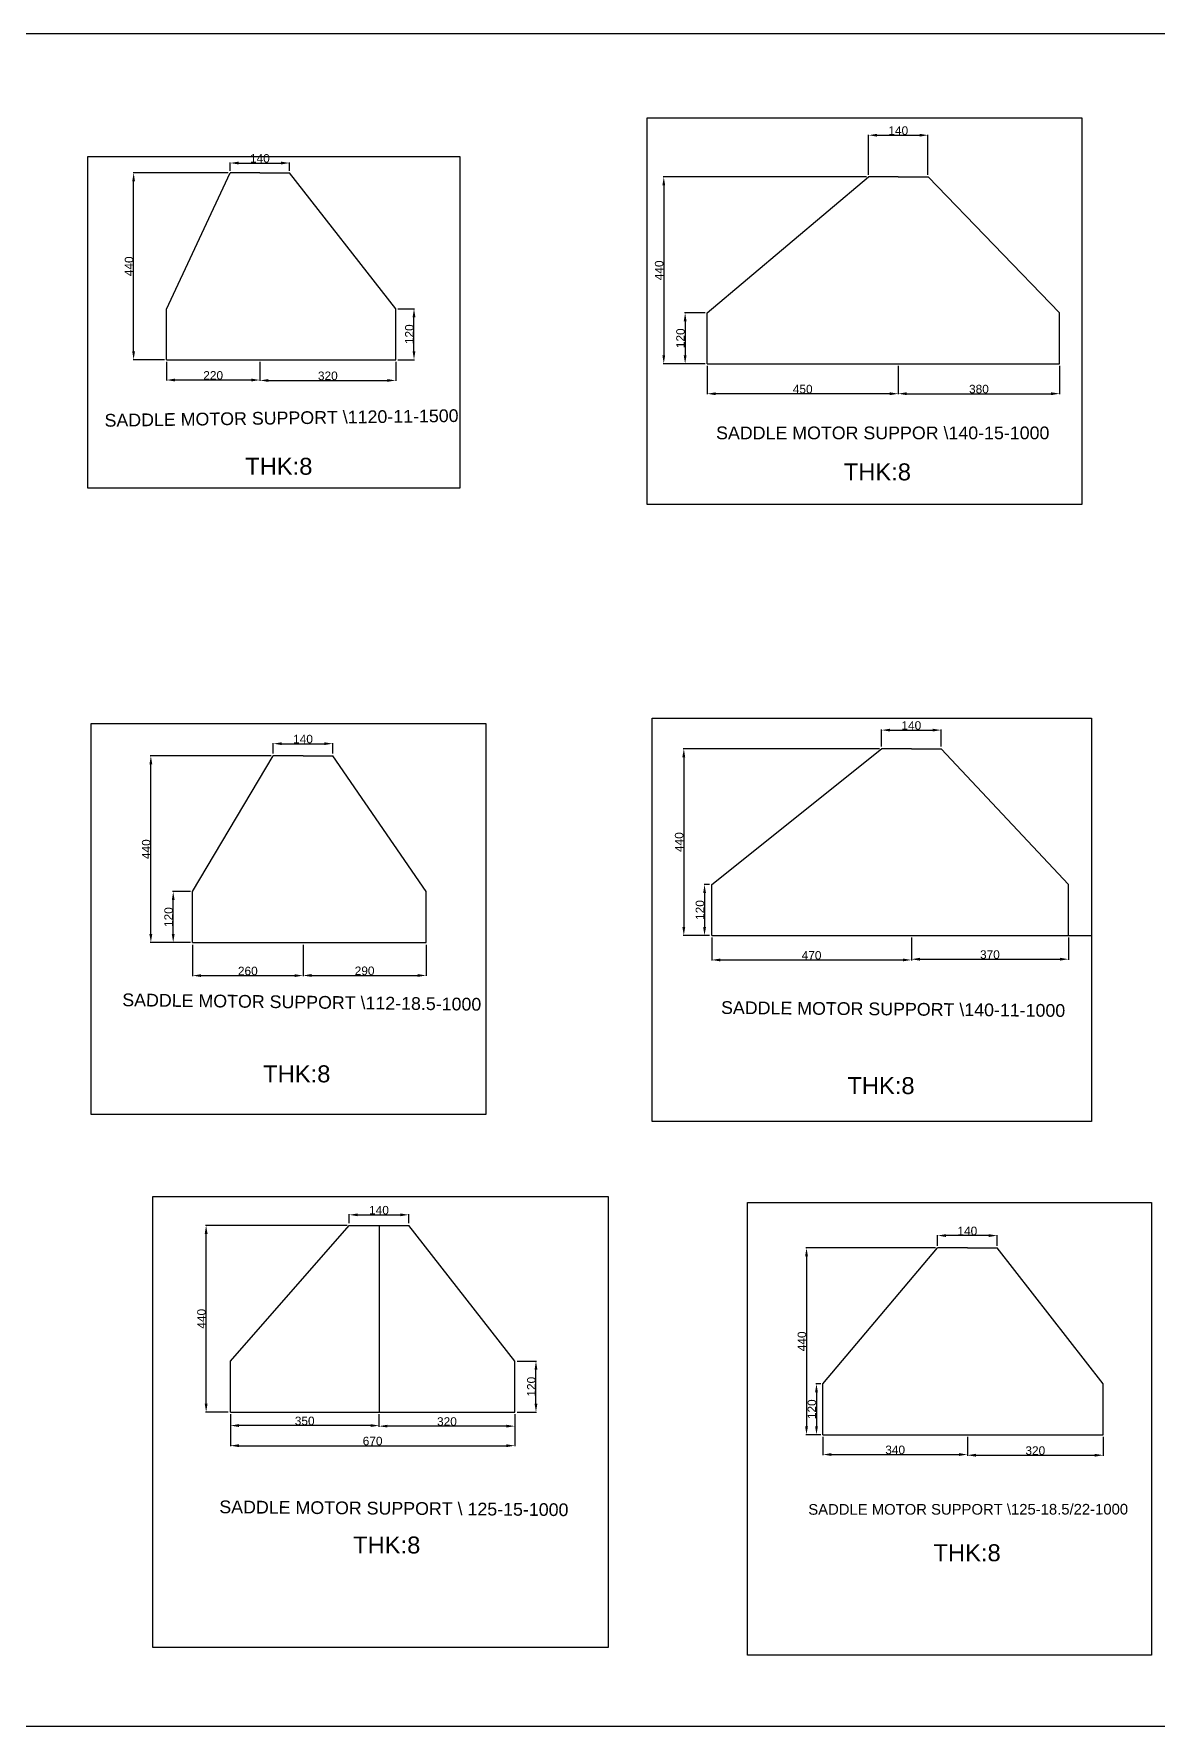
# Model space of a CAD drawing. Header units: millimetres. Extents: x -145362 to -132657, y 130559 to 137143.
# Drawn here: x -139549 to -136903, y 133157 to 137143 of the extents above; entities that cross this region are included whole.
import ezdxf

# ---------------------------------------------------------------- set-up
doc = ezdxf.new("R2010")
doc.units = ezdxf.units.MM
doc.styles.get("Standard").update_dxf_attribs({"font": 'arial.ttf'})
doc.dimstyles.new('ISO-25', dxfattribs={"dimtxt": 20, "dimasz": 20, "dimexe": 1.25, "dimexo": 5, "dimtad": 1, "dimdec": 1, "dimtxsty": 'Standard', "dimcen": 2.5, "dimclrd": 3, "dimclre": 3, "dimclrt": 1, "dimadec": 1, "dimazin": 0, "dimtfac": 1, "dimtdec": 1, "dimtmove": 0, "dimatfit": 3, "dimfxl": 1, "dimarcsym": 0})

# ---------------------------------------------------------------- blocks, each defined once
blk = doc.blocks.new('*D12')
at = {"color": 3, "linetype": 'ByBlock', "lineweight": -2, "transparency": 16777216}
for p, q in [((-139236.4, 136370.1), (-139236.4, 136326.1)), ((-139016.4, 136370.1), (-139016.4, 136326.1)), ((-139036.4, 136327.3), (-139216.4, 136327.3))]:
    blk.add_line(p, q, dxfattribs=at)
at = {"color": 3, "linetype": 'ByBlock', "transparency": 16777216}
for points in [[(-139216.4, 136330.6), (-139216.4, 136324), (-139236.4, 136327.3)], [(-139036.4, 136330.6), (-139036.4, 136324), (-139016.4, 136327.3)]]:
    blk.add_solid(points, dxfattribs=at)
at = {"layer": 'Defpoints', "color": 0, "linetype": 'ByBlock', "transparency": 16777216}
for p in [(-139236.4, 136375.1), (-139016.4, 136375.1), (-139236.4, 136327.3)]:
    blk.add_point(p, dxfattribs=at)
at = {"color": 1, "linetype": 'ByBlock', "transparency": 16777216, "insert": (-139126.4, 136338.1), "char_height": 20, "attachment_point": 5}
blk.add_mtext('220', dxfattribs=at)
blk = doc.blocks.new('*D13')
at = {"color": 3, "linetype": 'ByBlock', "lineweight": -2, "transparency": 16777216}
for p, q in [((-139016.4, 136369.5), (-139016.4, 136325)), ((-138696.4, 136370.1), (-138696.4, 136325)), ((-138996.4, 136326.3), (-138716.4, 136326.3))]:
    blk.add_line(p, q, dxfattribs=at)
at = {"color": 3, "linetype": 'ByBlock', "transparency": 16777216}
for points in [[(-138996.4, 136329.6), (-138996.4, 136322.9), (-139016.4, 136326.3)], [(-138716.4, 136329.6), (-138716.4, 136322.9), (-138696.4, 136326.3)]]:
    blk.add_solid(points, dxfattribs=at)
at = {"layer": 'Defpoints', "color": 0, "linetype": 'ByBlock', "transparency": 16777216}
for p in [(-139016.4, 136374.5), (-138696.4, 136375.1), (-138696.4, 136326.3)]:
    blk.add_point(p, dxfattribs=at)
at = {"color": 1, "linetype": 'ByBlock', "transparency": 16777216, "insert": (-138856.4, 136337.1), "char_height": 20, "attachment_point": 5}
blk.add_mtext('320', dxfattribs=at)
blk = doc.blocks.new('*D14')
at = {"color": 3, "linetype": 'ByBlock', "lineweight": -2, "transparency": 16777216}
for p, q in [((-138691.4, 136495.1), (-138652.2, 136495.1)), ((-138653.5, 136395.1), (-138653.5, 136475.1)), ((-138691.4, 136375.1), (-138652.2, 136375.1))]:
    blk.add_line(p, q, dxfattribs=at)
at = {"color": 3, "linetype": 'ByBlock', "transparency": 16777216}
for points in [[(-138656.8, 136475.1), (-138650.1, 136475.1), (-138653.5, 136495.1)], [(-138656.8, 136395.1), (-138650.1, 136395.1), (-138653.5, 136375.1)]]:
    blk.add_solid(points, dxfattribs=at)
at = {"layer": 'Defpoints', "color": 0, "linetype": 'ByBlock', "transparency": 16777216}
for p in [(-138696.4, 136495.1), (-138653.5, 136495.1), (-138696.4, 136375.1)]:
    blk.add_point(p, dxfattribs=at)
at = {"color": 1, "linetype": 'ByBlock', "transparency": 16777216, "insert": (-138664.3, 136435.1), "char_height": 20, "attachment_point": 5, "rotation": 90}
blk.add_mtext('120', dxfattribs=at)
blk = doc.blocks.new('*D15')
at = {"color": 3, "linetype": 'ByBlock', "lineweight": -2, "transparency": 16777216}
for p, q in [((-139174.8, 134997.2), (-139174.8, 134923.2)), ((-138914.8, 134997.2), (-138914.8, 134923.2)), ((-139154.8, 134924.4), (-138934.8, 134924.4))]:
    blk.add_line(p, q, dxfattribs=at)
at = {"color": 3, "linetype": 'ByBlock', "transparency": 16777216}
for points in [[(-139154.8, 134927.7), (-139154.8, 134921.1), (-139174.8, 134924.4)], [(-138934.8, 134927.7), (-138934.8, 134921.1), (-138914.8, 134924.4)]]:
    blk.add_solid(points, dxfattribs=at)
at = {"layer": 'Defpoints', "color": 0, "linetype": 'ByBlock', "transparency": 16777216}
for p in [(-139174.8, 135002.2), (-138914.8, 135002.2), (-138914.8, 134924.4)]:
    blk.add_point(p, dxfattribs=at)
at = {"color": 1, "linetype": 'ByBlock', "transparency": 16777216, "insert": (-139044.8, 134935.2), "char_height": 20, "attachment_point": 5}
blk.add_mtext('260', dxfattribs=at)
blk = doc.blocks.new('*D16')
at = {"color": 3, "linetype": 'ByBlock', "lineweight": -2, "transparency": 16777216}
for p, q in [((-138914.8, 134996.5), (-138914.8, 134923.5)), ((-138624.8, 134997.2), (-138624.8, 134923.5)), ((-138894.8, 134924.7), (-138644.8, 134924.7))]:
    blk.add_line(p, q, dxfattribs=at)
at = {"color": 3, "linetype": 'ByBlock', "transparency": 16777216}
for points in [[(-138894.8, 134928.1), (-138894.8, 134921.4), (-138914.8, 134924.7)], [(-138644.8, 134928.1), (-138644.8, 134921.4), (-138624.8, 134924.7)]]:
    blk.add_solid(points, dxfattribs=at)
at = {"layer": 'Defpoints', "color": 0, "linetype": 'ByBlock', "transparency": 16777216}
for p in [(-138914.8, 135001.5), (-138624.8, 135002.2), (-138624.8, 134924.7)]:
    blk.add_point(p, dxfattribs=at)
at = {"color": 1, "linetype": 'ByBlock', "transparency": 16777216, "insert": (-138769.8, 134935.6), "char_height": 20, "attachment_point": 5}
blk.add_mtext('290', dxfattribs=at)
blk = doc.blocks.new('*D17')
at = {"color": 3, "linetype": 'ByBlock', "lineweight": -2, "transparency": 16777216}
for p, q in [((-139179.8, 135122.2), (-139221.8, 135122.2)), ((-139220.5, 135022.2), (-139220.5, 135102.2)), ((-139179.8, 135002.2), (-139221.8, 135002.2))]:
    blk.add_line(p, q, dxfattribs=at)
at = {"color": 3, "linetype": 'ByBlock', "transparency": 16777216}
for points in [[(-139223.8, 135102.2), (-139217.2, 135102.2), (-139220.5, 135122.2)], [(-139223.8, 135022.2), (-139217.2, 135022.2), (-139220.5, 135002.2)]]:
    blk.add_solid(points, dxfattribs=at)
at = {"layer": 'Defpoints', "color": 0, "linetype": 'ByBlock', "transparency": 16777216}
for p in [(-139220.5, 135122.2), (-139174.8, 135122.2), (-139174.8, 135002.2)]:
    blk.add_point(p, dxfattribs=at)
at = {"color": 1, "linetype": 'ByBlock', "transparency": 16777216, "insert": (-139231.3, 135062.2), "char_height": 20, "attachment_point": 5, "rotation": 90}
blk.add_mtext('120', dxfattribs=at)
blk = doc.blocks.new('*D18')
at = {"color": 3, "linetype": 'ByBlock', "lineweight": -2, "transparency": 16777216}
for p, q in [((-138984.8, 135447.2), (-138984.8, 135472)), ((-138964.8, 135470.7), (-138864.8, 135470.7)), ((-138844.8, 135447.2), (-138844.8, 135472))]:
    blk.add_line(p, q, dxfattribs=at)
at = {"color": 3, "linetype": 'ByBlock', "transparency": 16777216}
for points in [[(-138964.8, 135474), (-138964.8, 135467.4), (-138984.8, 135470.7)], [(-138864.8, 135474), (-138864.8, 135467.4), (-138844.8, 135470.7)]]:
    blk.add_solid(points, dxfattribs=at)
at = {"layer": 'Defpoints', "color": 0, "linetype": 'ByBlock', "transparency": 16777216}
for p in [(-138844.8, 135470.7), (-138984.8, 135442.2), (-138844.8, 135442.2)]:
    blk.add_point(p, dxfattribs=at)
at = {"color": 1, "linetype": 'ByBlock', "transparency": 16777216, "insert": (-138914.8, 135481.5), "char_height": 20, "attachment_point": 5}
blk.add_mtext('140', dxfattribs=at)
blk = doc.blocks.new('*D40')
at = {"color": 3, "linetype": 'ByBlock', "lineweight": -2, "transparency": 16777216}
for p, q in [((-137963.1, 136360.6), (-137963.1, 136293.7)), ((-137513.1, 136360.6), (-137513.1, 136293.7)), ((-137533.1, 136295), (-137943.1, 136295))]:
    blk.add_line(p, q, dxfattribs=at)
at = {"color": 3, "linetype": 'ByBlock', "transparency": 16777216}
for points in [[(-137943.1, 136298.3), (-137943.1, 136291.6), (-137963.1, 136295)], [(-137533.1, 136298.3), (-137533.1, 136291.6), (-137513.1, 136295)]]:
    blk.add_solid(points, dxfattribs=at)
at = {"layer": 'Defpoints', "color": 0, "linetype": 'ByBlock', "transparency": 16777216}
for p in [(-137963.1, 136365.6), (-137513.1, 136365.6), (-137963.1, 136295)]:
    blk.add_point(p, dxfattribs=at)
at = {"color": 1, "linetype": 'ByBlock', "transparency": 16777216, "insert": (-137738.1, 136305.8), "char_height": 20, "attachment_point": 5}
blk.add_mtext('450', dxfattribs=at)
blk = doc.blocks.new('*D41')
at = {"color": 3, "linetype": 'ByBlock', "lineweight": -2, "transparency": 16777216}
for p, q in [((-137513.1, 136359.9), (-137513.1, 136293.8)), ((-137133.1, 136360.6), (-137133.1, 136293.8)), ((-137493.1, 136295.1), (-137153.1, 136295.1))]:
    blk.add_line(p, q, dxfattribs=at)
at = {"color": 3, "linetype": 'ByBlock', "transparency": 16777216}
for points in [[(-137493.1, 136298.4), (-137493.1, 136291.7), (-137513.1, 136295.1)], [(-137153.1, 136298.4), (-137153.1, 136291.7), (-137133.1, 136295.1)]]:
    blk.add_solid(points, dxfattribs=at)
at = {"layer": 'Defpoints', "color": 0, "linetype": 'ByBlock', "transparency": 16777216}
for p in [(-137513.1, 136364.9), (-137133.1, 136365.6), (-137133.1, 136295.1)]:
    blk.add_point(p, dxfattribs=at)
at = {"color": 1, "linetype": 'ByBlock', "transparency": 16777216, "insert": (-137323.1, 136305.9), "char_height": 20, "attachment_point": 5}
blk.add_mtext('380', dxfattribs=at)
blk = doc.blocks.new('*D42')
at = {"color": 3, "linetype": 'ByBlock', "lineweight": -2, "transparency": 16777216}
for p, q in [((-137583.1, 136810.6), (-137583.1, 136905.1)), ((-137563.1, 136903.9), (-137463.1, 136903.9)), ((-137443.1, 136810.6), (-137443.1, 136905.1))]:
    blk.add_line(p, q, dxfattribs=at)
at = {"color": 3, "linetype": 'ByBlock', "transparency": 16777216}
for points in [[(-137563.1, 136907.2), (-137563.1, 136900.6), (-137583.1, 136903.9)], [(-137463.1, 136907.2), (-137463.1, 136900.6), (-137443.1, 136903.9)]]:
    blk.add_solid(points, dxfattribs=at)
at = {"layer": 'Defpoints', "color": 0, "linetype": 'ByBlock', "transparency": 16777216}
for p in [(-137443.1, 136903.9), (-137583.1, 136805.6), (-137443.1, 136805.6)]:
    blk.add_point(p, dxfattribs=at)
at = {"color": 1, "linetype": 'ByBlock', "transparency": 16777216, "insert": (-137513.1, 136914.7), "char_height": 20, "attachment_point": 5}
blk.add_mtext('140', dxfattribs=at)
blk = doc.blocks.new('*D43')
at = {"color": 3, "linetype": 'ByBlock', "lineweight": -2, "transparency": 16777216}
for p, q in [((-137968.1, 136485.6), (-138016.2, 136485.6)), ((-138015, 136465.6), (-138015, 136385.6)), ((-137968.1, 136365.6), (-138016.2, 136365.6))]:
    blk.add_line(p, q, dxfattribs=at)
at = {"color": 3, "linetype": 'ByBlock', "transparency": 16777216}
for points in [[(-138018.3, 136465.6), (-138011.6, 136465.6), (-138015, 136485.6)], [(-138018.3, 136385.6), (-138011.6, 136385.6), (-138015, 136365.6)]]:
    blk.add_solid(points, dxfattribs=at)
at = {"layer": 'Defpoints', "color": 0, "linetype": 'ByBlock', "transparency": 16777216}
for p in [(-137963.1, 136485.6), (-138015, 136365.6), (-137963.1, 136365.6)]:
    blk.add_point(p, dxfattribs=at)
at = {"color": 1, "linetype": 'ByBlock', "transparency": 16777216, "insert": (-138025.8, 136425.6), "char_height": 20, "attachment_point": 5, "rotation": 90}
blk.add_mtext('120', dxfattribs=at)
blk = doc.blocks.new('*D44')
at = {"color": 3, "linetype": 'ByBlock', "lineweight": -2, "transparency": 16777216}
for p, q in [((-137952.3, 135013.9), (-137952.3, 134960.1)), ((-137482.3, 135013.9), (-137482.3, 134960.1)), ((-137932.3, 134961.3), (-137502.3, 134961.3))]:
    blk.add_line(p, q, dxfattribs=at)
at = {"color": 3, "linetype": 'ByBlock', "transparency": 16777216}
for points in [[(-137932.3, 134964.6), (-137932.3, 134958), (-137952.3, 134961.3)], [(-137502.3, 134964.6), (-137502.3, 134958), (-137482.3, 134961.3)]]:
    blk.add_solid(points, dxfattribs=at)
at = {"layer": 'Defpoints', "color": 0, "linetype": 'ByBlock', "transparency": 16777216}
for p in [(-137952.3, 135018.9), (-137482.3, 135018.9), (-137482.3, 134961.3)]:
    blk.add_point(p, dxfattribs=at)
at = {"color": 1, "linetype": 'ByBlock', "transparency": 16777216, "insert": (-137717.3, 134972.1), "char_height": 20, "attachment_point": 5}
blk.add_mtext('470', dxfattribs=at)
blk = doc.blocks.new('*D45')
at = {"color": 3, "linetype": 'ByBlock', "lineweight": -2, "transparency": 16777216}
for p, q in [((-137482.3, 135013.3), (-137482.3, 134961.8)), ((-137112.3, 135013.9), (-137112.3, 134961.8)), ((-137462.3, 134963), (-137132.3, 134963))]:
    blk.add_line(p, q, dxfattribs=at)
at = {"color": 3, "linetype": 'ByBlock', "transparency": 16777216}
for points in [[(-137462.3, 134966.4), (-137462.3, 134959.7), (-137482.3, 134963)], [(-137132.3, 134966.4), (-137132.3, 134959.7), (-137112.3, 134963)]]:
    blk.add_solid(points, dxfattribs=at)
at = {"layer": 'Defpoints', "color": 0, "linetype": 'ByBlock', "transparency": 16777216}
for p in [(-137482.3, 135018.3), (-137112.3, 135018.9), (-137112.3, 134963)]:
    blk.add_point(p, dxfattribs=at)
at = {"color": 1, "linetype": 'ByBlock', "transparency": 16777216, "insert": (-137297.3, 134973.9), "char_height": 20, "attachment_point": 5}
blk.add_mtext('370', dxfattribs=at)
blk = doc.blocks.new('*D46')
at = {"color": 3, "linetype": 'ByBlock', "lineweight": -2, "transparency": 16777216}
for p, q in [((-137957.3, 135138.9), (-137970.5, 135138.9)), ((-137969.3, 135118.9), (-137969.3, 135038.9)), ((-137957.3, 135018.9), (-137970.5, 135018.9))]:
    blk.add_line(p, q, dxfattribs=at)
at = {"color": 3, "linetype": 'ByBlock', "transparency": 16777216}
for points in [[(-137972.6, 135118.9), (-137965.9, 135118.9), (-137969.3, 135138.9)], [(-137972.6, 135038.9), (-137965.9, 135038.9), (-137969.3, 135018.9)]]:
    blk.add_solid(points, dxfattribs=at)
at = {"layer": 'Defpoints', "color": 0, "linetype": 'ByBlock', "transparency": 16777216}
for p in [(-137952.3, 135138.9), (-137969.3, 135018.9), (-137952.3, 135018.9)]:
    blk.add_point(p, dxfattribs=at)
at = {"color": 1, "linetype": 'ByBlock', "transparency": 16777216, "insert": (-137980.1, 135078.9), "char_height": 20, "attachment_point": 5, "rotation": 90}
blk.add_mtext('120', dxfattribs=at)
blk = doc.blocks.new('*D47')
at = {"color": 3, "linetype": 'ByBlock', "lineweight": -2, "transparency": 16777216}
for p, q in [((-137557.3, 135458.9), (-138019.4, 135458.9)), ((-138018.1, 135438.9), (-138018.1, 135038.9)), ((-137957.3, 135018.9), (-138019.4, 135018.9))]:
    blk.add_line(p, q, dxfattribs=at)
at = {"color": 3, "linetype": 'ByBlock', "transparency": 16777216}
for points in [[(-138021.5, 135438.9), (-138014.8, 135438.9), (-138018.1, 135458.9)], [(-138021.5, 135038.9), (-138014.8, 135038.9), (-138018.1, 135018.9)]]:
    blk.add_solid(points, dxfattribs=at)
at = {"layer": 'Defpoints', "color": 0, "linetype": 'ByBlock', "transparency": 16777216}
for p in [(-137552.3, 135458.9), (-138018.1, 135018.9), (-137952.3, 135018.9)]:
    blk.add_point(p, dxfattribs=at)
at = {"color": 1, "linetype": 'ByBlock', "transparency": 16777216, "insert": (-138029, 135238.9), "char_height": 20, "attachment_point": 5, "rotation": 90}
blk.add_mtext('440', dxfattribs=at)
blk = doc.blocks.new('*D48')
at = {"color": 3, "linetype": 'ByBlock', "lineweight": -2, "transparency": 16777216}
for p, q in [((-137552.3, 135463.9), (-137552.3, 135503.9)), ((-137532.3, 135502.7), (-137432.3, 135502.7)), ((-137412.3, 135463.9), (-137412.3, 135503.9))]:
    blk.add_line(p, q, dxfattribs=at)
at = {"color": 3, "linetype": 'ByBlock', "transparency": 16777216}
for points in [[(-137532.3, 135506), (-137532.3, 135499.4), (-137552.3, 135502.7)], [(-137432.3, 135506), (-137432.3, 135499.4), (-137412.3, 135502.7)]]:
    blk.add_solid(points, dxfattribs=at)
at = {"layer": 'Defpoints', "color": 0, "linetype": 'ByBlock', "transparency": 16777216}
for p in [(-137412.3, 135502.7), (-137552.3, 135458.9), (-137412.3, 135458.9)]:
    blk.add_point(p, dxfattribs=at)
at = {"color": 1, "linetype": 'ByBlock', "transparency": 16777216, "insert": (-137482.3, 135513.5), "char_height": 20, "attachment_point": 5}
blk.add_mtext('140', dxfattribs=at)
blk = doc.blocks.new('*D49')
at = {"color": 3, "linetype": 'ByBlock', "lineweight": -2, "transparency": 16777216}
for p, q in [((-137690.4, 133838), (-137690.4, 133795.1)), ((-137350.4, 133838), (-137350.4, 133795.1)), ((-137670.4, 133796.3), (-137370.4, 133796.3))]:
    blk.add_line(p, q, dxfattribs=at)
at = {"color": 3, "linetype": 'ByBlock', "transparency": 16777216}
for points in [[(-137670.4, 133799.7), (-137670.4, 133793), (-137690.4, 133796.3)], [(-137370.4, 133799.7), (-137370.4, 133793), (-137350.4, 133796.3)]]:
    blk.add_solid(points, dxfattribs=at)
at = {"layer": 'Defpoints', "color": 0, "linetype": 'ByBlock', "transparency": 16777216}
for p in [(-137690.4, 133843), (-137350.4, 133843), (-137350.4, 133796.3)]:
    blk.add_point(p, dxfattribs=at)
at = {"color": 1, "linetype": 'ByBlock', "transparency": 16777216, "insert": (-137520.4, 133807.2), "char_height": 20, "attachment_point": 5}
blk.add_mtext('340', dxfattribs=at)
blk = doc.blocks.new('*D50')
at = {"color": 3, "linetype": 'ByBlock', "lineweight": -2, "transparency": 16777216}
for p, q in [((-137350.4, 133838), (-137350.4, 133793.4)), ((-137030.4, 133838), (-137030.4, 133793.4)), ((-137330.4, 133794.7), (-137050.4, 133794.7))]:
    blk.add_line(p, q, dxfattribs=at)
at = {"color": 3, "linetype": 'ByBlock', "transparency": 16777216}
for points in [[(-137330.4, 133798), (-137330.4, 133791.4), (-137350.4, 133794.7)], [(-137050.4, 133798), (-137050.4, 133791.4), (-137030.4, 133794.7)]]:
    blk.add_solid(points, dxfattribs=at)
at = {"layer": 'Defpoints', "color": 0, "linetype": 'ByBlock', "transparency": 16777216}
for p in [(-137350.4, 133843), (-137030.4, 133843), (-137030.4, 133794.7)]:
    blk.add_point(p, dxfattribs=at)
at = {"color": 1, "linetype": 'ByBlock', "transparency": 16777216, "insert": (-137190.4, 133805.5), "char_height": 20, "attachment_point": 5}
blk.add_mtext('320', dxfattribs=at)
blk = doc.blocks.new('*D51')
at = {"color": 3, "linetype": 'ByBlock', "lineweight": -2, "transparency": 16777216}
for p, q in [((-137695.4, 133963), (-137706.9, 133963)), ((-137705.7, 133943), (-137705.7, 133863)), ((-137695.4, 133843), (-137706.9, 133843))]:
    blk.add_line(p, q, dxfattribs=at)
at = {"color": 3, "linetype": 'ByBlock', "transparency": 16777216}
for points in [[(-137709, 133943), (-137702.4, 133943), (-137705.7, 133963)], [(-137709, 133863), (-137702.4, 133863), (-137705.7, 133843)]]:
    blk.add_solid(points, dxfattribs=at)
at = {"layer": 'Defpoints', "color": 0, "linetype": 'ByBlock', "transparency": 16777216}
for p in [(-137690.4, 133963), (-137705.7, 133843), (-137690.4, 133843)]:
    blk.add_point(p, dxfattribs=at)
at = {"color": 1, "linetype": 'ByBlock', "transparency": 16777216, "insert": (-137716.5, 133903), "char_height": 20, "attachment_point": 5, "rotation": 90}
blk.add_mtext('120', dxfattribs=at)
blk = doc.blocks.new('*D52')
at = {"color": 3, "linetype": 'ByBlock', "lineweight": -2, "transparency": 16777216}
for p, q in [((-137425.4, 134283), (-137730.4, 134283)), ((-137729.2, 134263), (-137729.2, 133863)), ((-137695.4, 133843), (-137730.4, 133843))]:
    blk.add_line(p, q, dxfattribs=at)
at = {"color": 3, "linetype": 'ByBlock', "transparency": 16777216}
for points in [[(-137732.5, 134263), (-137725.8, 134263), (-137729.2, 134283)], [(-137732.5, 133863), (-137725.8, 133863), (-137729.2, 133843)]]:
    blk.add_solid(points, dxfattribs=at)
at = {"layer": 'Defpoints', "color": 0, "linetype": 'ByBlock', "transparency": 16777216}
for p in [(-137420.4, 134283), (-137729.2, 133843), (-137690.4, 133843)]:
    blk.add_point(p, dxfattribs=at)
at = {"color": 1, "linetype": 'ByBlock', "transparency": 16777216, "insert": (-137740, 134063), "char_height": 20, "attachment_point": 5, "rotation": 90}
blk.add_mtext('440', dxfattribs=at)
blk = doc.blocks.new('*D53')
at = {"color": 3, "linetype": 'ByBlock', "lineweight": -2, "transparency": 16777216}
for p, q in [((-137420.4, 134288), (-137420.4, 134313.3)), ((-137300.4, 134312.1), (-137400.4, 134312.1)), ((-137280.4, 134288), (-137280.4, 134313.3))]:
    blk.add_line(p, q, dxfattribs=at)
at = {"color": 3, "linetype": 'ByBlock', "transparency": 16777216}
for points in [[(-137400.4, 134315.4), (-137400.4, 134308.7), (-137420.4, 134312.1)], [(-137300.4, 134315.4), (-137300.4, 134308.7), (-137280.4, 134312.1)]]:
    blk.add_solid(points, dxfattribs=at)
at = {"layer": 'Defpoints', "color": 0, "linetype": 'ByBlock', "transparency": 16777216}
for p in [(-137420.4, 134312.1), (-137420.4, 134283), (-137280.4, 134283)]:
    blk.add_point(p, dxfattribs=at)
at = {"color": 1, "linetype": 'ByBlock', "transparency": 16777216, "insert": (-137350.4, 134322.9), "char_height": 20, "attachment_point": 5}
blk.add_mtext('140', dxfattribs=at)
blk = doc.blocks.new('*D67')
at = {"color": 3, "linetype": 'ByBlock', "lineweight": -2, "transparency": 16777216}
for p, q in [((-139086.4, 136820.1), (-139086.4, 136839.7)), ((-139066.4, 136838.4), (-138966.4, 136838.4)), ((-138946.4, 136820.1), (-138946.4, 136839.7))]:
    blk.add_line(p, q, dxfattribs=at)
at = {"color": 3, "linetype": 'ByBlock', "transparency": 16777216}
for points in [[(-139066.4, 136841.7), (-139066.4, 136835.1), (-139086.4, 136838.4)], [(-138966.4, 136841.7), (-138966.4, 136835.1), (-138946.4, 136838.4)]]:
    blk.add_solid(points, dxfattribs=at)
at = {"layer": 'Defpoints', "color": 0, "linetype": 'ByBlock', "transparency": 16777216}
for p in [(-139086.4, 136815.1), (-138946.4, 136838.4), (-138946.4, 136815.1)]:
    blk.add_point(p, dxfattribs=at)
at = {"color": 1, "linetype": 'ByBlock', "transparency": 16777216, "insert": (-139016.4, 136849.2), "char_height": 20, "attachment_point": 5}
blk.add_mtext('140', dxfattribs=at)
blk = doc.blocks.new('*D70')
at = {"color": 3, "linetype": 'ByBlock', "lineweight": -2, "transparency": 16777216}
for p, q in [((-139091.4, 136815.1), (-139314.9, 136815.1)), ((-139313.7, 136395.1), (-139313.7, 136795.1)), ((-139241.4, 136375.1), (-139314.9, 136375.1))]:
    blk.add_line(p, q, dxfattribs=at)
at = {"color": 3, "linetype": 'ByBlock', "transparency": 16777216}
for points in [[(-139317, 136795.1), (-139310.4, 136795.1), (-139313.7, 136815.1)], [(-139317, 136395.1), (-139310.4, 136395.1), (-139313.7, 136375.1)]]:
    blk.add_solid(points, dxfattribs=at)
at = {"layer": 'Defpoints', "color": 0, "linetype": 'ByBlock', "transparency": 16777216}
for p in [(-139313.7, 136815.1), (-139086.4, 136815.1), (-139236.4, 136375.1)]:
    blk.add_point(p, dxfattribs=at)
at = {"color": 1, "linetype": 'ByBlock', "transparency": 16777216, "insert": (-139324.5, 136595.1), "char_height": 20, "attachment_point": 5, "rotation": 90}
blk.add_mtext('440', dxfattribs=at)
blk = doc.blocks.new('*D71')
at = {"color": 3, "linetype": 'ByBlock', "lineweight": -2, "transparency": 16777216}
for p, q in [((-137588.1, 136805.6), (-138066.5, 136805.6)), ((-138065.3, 136785.6), (-138065.3, 136385.6)), ((-137973.1, 136365.6), (-138066.5, 136365.6))]:
    blk.add_line(p, q, dxfattribs=at)
at = {"color": 3, "linetype": 'ByBlock', "transparency": 16777216}
for points in [[(-138068.6, 136785.6), (-138062, 136785.6), (-138065.3, 136805.6)], [(-138068.6, 136385.6), (-138062, 136385.6), (-138065.3, 136365.6)]]:
    blk.add_solid(points, dxfattribs=at)
at = {"layer": 'Defpoints', "color": 0, "linetype": 'ByBlock', "transparency": 16777216}
for p in [(-137583.1, 136805.6), (-138065.3, 136365.6), (-137968.1, 136365.6)]:
    blk.add_point(p, dxfattribs=at)
at = {"color": 1, "linetype": 'ByBlock', "transparency": 16777216, "insert": (-138076.1, 136585.6), "char_height": 20, "attachment_point": 5, "rotation": 90}
blk.add_mtext('440', dxfattribs=at)
blk = doc.blocks.new('*D75')
at = {"color": 3, "linetype": 'ByBlock', "lineweight": -2, "transparency": 16777216}
for p, q in [((-138989.8, 135442.2), (-139274.4, 135442.2)), ((-139273.1, 135022.2), (-139273.1, 135422.2)), ((-139179.8, 135002.2), (-139274.4, 135002.2))]:
    blk.add_line(p, q, dxfattribs=at)
at = {"color": 3, "linetype": 'ByBlock', "transparency": 16777216}
for points in [[(-139276.5, 135422.2), (-139269.8, 135422.2), (-139273.1, 135442.2)], [(-139276.5, 135022.2), (-139269.8, 135022.2), (-139273.1, 135002.2)]]:
    blk.add_solid(points, dxfattribs=at)
at = {"layer": 'Defpoints', "color": 0, "linetype": 'ByBlock', "transparency": 16777216}
for p in [(-139273.1, 135442.2), (-138984.8, 135442.2), (-139174.8, 135002.2)]:
    blk.add_point(p, dxfattribs=at)
at = {"color": 1, "linetype": 'ByBlock', "transparency": 16777216, "insert": (-139284, 135222.2), "char_height": 20, "attachment_point": 5, "rotation": 90}
blk.add_mtext('440', dxfattribs=at)
blk = doc.blocks.new('*D76')
at = {"color": 3, "linetype": 'ByBlock', "lineweight": -2, "transparency": 16777216}
for p, q in [((-138805.9, 134341.1), (-138805.9, 134362.2)), ((-138785.9, 134360.9), (-138685.9, 134360.9)), ((-138665.9, 134341.1), (-138665.9, 134362.2))]:
    blk.add_line(p, q, dxfattribs=at)
at = {"color": 3, "linetype": 'ByBlock', "transparency": 16777216}
for points in [[(-138785.9, 134364.3), (-138785.9, 134357.6), (-138805.9, 134360.9)], [(-138685.9, 134364.3), (-138685.9, 134357.6), (-138665.9, 134360.9)]]:
    blk.add_solid(points, dxfattribs=at)
at = {"layer": 'Defpoints', "color": 0, "linetype": 'ByBlock', "transparency": 16777216}
for p in [(-138805.9, 134336.1), (-138665.9, 134360.9), (-138665.9, 134336.1)]:
    blk.add_point(p, dxfattribs=at)
at = {"color": 1, "linetype": 'ByBlock', "transparency": 16777216, "insert": (-138735.9, 134371.8), "char_height": 20, "attachment_point": 5}
blk.add_mtext('140', dxfattribs=at)
blk = doc.blocks.new('*D77')
at = {"color": 3, "linetype": 'ByBlock', "lineweight": -2, "transparency": 16777216}
for p, q in [((-139085.9, 133891.1), (-139085.9, 133815.9)), ((-138415.9, 133891.1), (-138415.9, 133815.9)), ((-139065.9, 133817.2), (-138435.9, 133817.2))]:
    blk.add_line(p, q, dxfattribs=at)
at = {"color": 3, "linetype": 'ByBlock', "transparency": 16777216}
for points in [[(-139065.9, 133820.5), (-139065.9, 133813.8), (-139085.9, 133817.2)], [(-138435.9, 133820.5), (-138435.9, 133813.8), (-138415.9, 133817.2)]]:
    blk.add_solid(points, dxfattribs=at)
at = {"layer": 'Defpoints', "color": 0, "linetype": 'ByBlock', "transparency": 16777216}
for p in [(-139085.9, 133896.1), (-138415.9, 133896.1), (-138415.9, 133817.2)]:
    blk.add_point(p, dxfattribs=at)
at = {"color": 1, "linetype": 'ByBlock', "transparency": 16777216, "insert": (-138750.9, 133828), "char_height": 20, "attachment_point": 5}
blk.add_mtext('670', dxfattribs=at)
blk = doc.blocks.new('*D78')
at = {"color": 3, "linetype": 'ByBlock', "lineweight": -2, "transparency": 16777216}
for p, q in [((-138410.9, 134016.1), (-138365, 134016.1)), ((-138366.3, 133916.1), (-138366.3, 133996.1)), ((-138410.9, 133896.1), (-138365, 133896.1))]:
    blk.add_line(p, q, dxfattribs=at)
at = {"color": 3, "linetype": 'ByBlock', "transparency": 16777216}
for points in [[(-138369.6, 133996.1), (-138362.9, 133996.1), (-138366.3, 134016.1)], [(-138369.6, 133916.1), (-138362.9, 133916.1), (-138366.3, 133896.1)]]:
    blk.add_solid(points, dxfattribs=at)
at = {"layer": 'Defpoints', "color": 0, "linetype": 'ByBlock', "transparency": 16777216}
for p in [(-138415.9, 134016.1), (-138366.3, 134016.1), (-138415.9, 133896.1)]:
    blk.add_point(p, dxfattribs=at)
at = {"color": 1, "linetype": 'ByBlock', "transparency": 16777216, "insert": (-138377.1, 133956.1), "char_height": 20, "attachment_point": 5, "rotation": 90}
blk.add_mtext('120', dxfattribs=at)
blk = doc.blocks.new('*D79')
at = {"color": 3, "linetype": 'ByBlock', "lineweight": -2, "transparency": 16777216}
for p, q in [((-138810.9, 134336.1), (-139144.2, 134336.1)), ((-139143, 133916.1), (-139143, 134316.1)), ((-139090.9, 133896.1), (-139144.2, 133896.1))]:
    blk.add_line(p, q, dxfattribs=at)
at = {"color": 3, "linetype": 'ByBlock', "transparency": 16777216}
for points in [[(-139146.3, 134316.1), (-139139.6, 134316.1), (-139143, 134336.1)], [(-139146.3, 133916.1), (-139139.6, 133916.1), (-139143, 133896.1)]]:
    blk.add_solid(points, dxfattribs=at)
at = {"layer": 'Defpoints', "color": 0, "linetype": 'ByBlock', "transparency": 16777216}
for p in [(-139143, 134336.1), (-138805.9, 134336.1), (-139085.9, 133896.1)]:
    blk.add_point(p, dxfattribs=at)
at = {"color": 1, "linetype": 'ByBlock', "transparency": 16777216, "insert": (-139153.8, 134116.1), "char_height": 20, "attachment_point": 5, "rotation": 90}
blk.add_mtext('440', dxfattribs=at)
blk = doc.blocks.new('*D80')
at = {"color": 3, "linetype": 'ByBlock', "lineweight": -2, "transparency": 16777216}
for p, q in [((-139085.9, 133891.1), (-139085.9, 133863.3)), ((-138755.9, 133864.5), (-139065.9, 133864.5)), ((-138735.9, 133891.1), (-138735.9, 133863.3))]:
    blk.add_line(p, q, dxfattribs=at)
at = {"color": 3, "linetype": 'ByBlock', "transparency": 16777216}
for points in [[(-139065.9, 133867.9), (-139065.9, 133861.2), (-139085.9, 133864.5)], [(-138755.9, 133867.9), (-138755.9, 133861.2), (-138735.9, 133864.5)]]:
    blk.add_solid(points, dxfattribs=at)
at = {"layer": 'Defpoints', "color": 0, "linetype": 'ByBlock', "transparency": 16777216}
for p in [(-139085.9, 133896.1), (-138735.9, 133896.1), (-139085.9, 133864.5)]:
    blk.add_point(p, dxfattribs=at)
at = {"color": 1, "linetype": 'ByBlock', "transparency": 16777216, "insert": (-138910.9, 133875.4), "char_height": 20, "attachment_point": 5}
blk.add_mtext('350', dxfattribs=at)
blk = doc.blocks.new('*D81')
at = {"color": 3, "linetype": 'ByBlock', "lineweight": -2, "transparency": 16777216}
for p, q in [((-138735.9, 133886.1), (-138735.9, 133861.9)), ((-138435.9, 133863.2), (-138715.9, 133863.2)), ((-138415.9, 133886.1), (-138415.9, 133861.9))]:
    blk.add_line(p, q, dxfattribs=at)
at = {"color": 3, "linetype": 'ByBlock', "transparency": 16777216}
for points in [[(-138715.9, 133866.5), (-138715.9, 133859.9), (-138735.9, 133863.2)], [(-138435.9, 133866.5), (-138435.9, 133859.9), (-138415.9, 133863.2)]]:
    blk.add_solid(points, dxfattribs=at)
at = {"layer": 'Defpoints', "color": 0, "linetype": 'ByBlock', "transparency": 16777216}
for p in [(-138735.9, 133891.1), (-138735.9, 133863.2), (-138415.9, 133891.1)]:
    blk.add_point(p, dxfattribs=at)
at = {"color": 1, "linetype": 'ByBlock', "transparency": 16777216, "insert": (-138575.9, 133874), "char_height": 20, "attachment_point": 5}
blk.add_mtext('320', dxfattribs=at)

msp = doc.modelspace()

# ---------------------------------------------------------------- linework, layer by layer
at = {"color": 0, "linetype": 'ByBlock'}
for p, q in [((-139236.38, 136494.51), (-139086.38, 136815.14)), ((-139016.38, 136815.14), (-139086.38, 136815.14)), ((-139016.38, 136815.14), (-138946.38, 136815.14)), ((-138696.38, 136495.14), (-138946.38, 136815.14)), ((-137963.07, 136485.56), (-137583.07, 136805.56)), ((-137513.07, 136805.56), (-137583.07, 136805.56)), ((-137513.07, 136805.56), (-137443.07, 136805.56)), ((-137133.07, 136485.56), (-137443.07, 136805.56)), ((-139236.38, 136374.51), (-139236.38, 136494.51)), ((-139236.38, 136494.51), (-139236.38, 136494.51)), ((-138696.38, 136375.14), (-138696.38, 136495.14)), ((-137963.07, 136365.56), (-137963.07, 136485.56)), ((-137133.07, 136365.56), (-137133.07, 136485.56)), ((-139236.38, 136375.14), (-138696.38, 136375.14)), ((-137963.07, 136365.56), (-137133.07, 136365.56)), ((-137952.34, 135138.95), (-137552.34, 135458.95)), ((-137482.34, 135458.95), (-137552.34, 135458.95)), ((-137482.34, 135458.95), (-137412.34, 135458.95)), ((-137112.34, 135138.95), (-137412.34, 135458.95)), ((-139174.84, 135122.16), (-138984.84, 135442.16)), ((-138914.84, 135442.16), (-138984.84, 135442.16)), ((-138914.84, 135442.16), (-138844.84, 135442.16)), ((-138624.84, 135122.16), (-138844.84, 135442.16)), ((-137952.34, 135018.95), (-137952.34, 135138.95)), ((-137112.34, 135018.95), (-137112.34, 135138.95)), ((-139174.84, 135002.16), (-139174.84, 135122.16)), ((-138624.84, 135002.16), (-138624.84, 135122.16)), ((-137952.34, 135018.95), (-137058.26, 135018.95)), ((-139174.84, 135002.16), (-138624.84, 135002.16)), ((-139085.86, 134016.14), (-138805.86, 134336.14)), ((-138805.86, 134336.14), (-138665.86, 134336.14)), ((-138735.86, 134336.14), (-138735.86, 133896.14)), ((-138415.86, 134016.14), (-138665.86, 134336.14)), ((-137690.38, 133962.96), (-137420.38, 134282.96)), ((-137350.38, 134282.96), (-137420.38, 134282.96)), ((-137350.38, 134282.96), (-137280.38, 134282.96)), ((-137030.38, 133962.96), (-137280.38, 134282.96)), ((-139085.86, 133896.14), (-139085.86, 134016.14)), ((-138415.86, 133896.14), (-138415.86, 134016.14)), ((-137690.38, 133842.96), (-137690.38, 133962.96)), ((-137030.38, 133842.96), (-137030.38, 133962.96)), ((-139085.86, 133896.14), (-138415.86, 133896.14)), ((-138735.86, 133896.14), (-138735.86, 133896.14)), ((-137690.38, 133842.96), (-137030.38, 133842.96))]:
    msp.add_line(p, q, dxfattribs=at)
for points in [[(-135372.28, 137142.66), (-145362.45, 137142.66), (-145362.45, 133156.56), (-135372.28, 133156.56)], [(-138104.8, 136944.46), (-137081, 136944.46), (-137081, 136033.82), (-138104.8, 136033.82)], [(-139421.6, 136853.66), (-138545.46, 136853.66), (-138545.46, 136072.89), (-139421.6, 136072.89)], [(-138092.36, 135530.99), (-137058.26, 135530.99), (-137058.26, 134580.71), (-138092.36, 134580.71)], [(-139414.09, 135518.37), (-138484.54, 135518.37), (-138484.54, 134596.88), (-139414.09, 134596.88)], [(-139414.09, 135518.37), (-138484.54, 135518.37), (-138484.54, 134596.88), (-139414.09, 134596.88)], [(-139268.22, 134403.99), (-138196.36, 134403.99), (-138196.36, 133342.17), (-139268.22, 133342.17)], [(-137868.34, 134390.14), (-136916.61, 134390.14), (-136916.61, 133323.7), (-137868.34, 133323.7)]]:
    msp.add_lwpolyline(points, close=True, dxfattribs=at)

# ---------------------------------------------------------------- texts
for s, height, rotation, p in [('SADDLE MOTOR SUPPORT \\1120-11-1500', 30, 0.78021, (-139382.04, 136217.18)), ('SADDLE MOTOR SUPPORT \\112-18.5-1000', 30, 359.27057, (-139340.56, 134852.47)), ('SADDLE MOTOR SUPPORT \\140-11-1000', 30, 359.49335, (-137930.5, 134834.22)), ('SADDLE MOTOR SUPPORT \\ 125-15-1000', 30, 359.51416, (-139111.97, 133658.19)), ('SADDLE MOTOR SUPPORT \\125-18.5/22-1000', 25, 0.04418, (-137724.96, 133654.56))]:
    msp.add_text(s, height=height, rotation=rotation, dxfattribs=at).set_placement(p)
for s, height, p in [('SADDLE MOTOR SUPPOR \\140-15-1000', 30, (-137942.09, 136187.72)), ('THK:8', 40, (-139051, 136104.12)), ('THK:8', 40, (-137641.52, 136090.95)), ('THK:8', 40, (-139008.69, 134673.03)), ('THK:8', 40, (-137632.98, 134645.29)), ('THK:8', 40, (-138796.89, 133563.26)), ('THK:8', 40, (-137430.24, 133545))]:
    msp.add_text(s, height=height, dxfattribs=at).set_placement(p)

# ---------------------------------------------------------------- dimensions: what is measured, and where the dimension line sits
for base, p1, p2, picture, middle in [((-137443.07, 136903.89), (-137583.07, 136805.56), (-137443.07, 136805.56), '*D42', (-137513.07, 136914.73)), ((-138946.38, 136838.41), (-139086.38, 136815.14), (-138946.38, 136815.14), '*D67', (-139016.38, 136849.25)), ((-139236.38, 136327.3), (-139016.38, 136375.14), (-139236.38, 136375.14), '*D12', (-139126.38, 136338.14)), ((-138696.38, 136326.26), (-139016.38, 136374.51), (-138696.38, 136375.14), '*D13', (-138856.38, 136337.1)), ((-137963.07, 136294.96), (-137513.07, 136365.56), (-137963.07, 136365.56), '*D40', (-137738.07, 136305.8)), ((-137133.07, 136295.07), (-137513.07, 136364.93), (-137133.07, 136365.56), '*D41', (-137323.07, 136305.92)), ((-138844.84, 135470.71), (-138984.84, 135442.16), (-138844.84, 135442.16), '*D18', (-138914.84, 135481.55)), ((-137412.34, 135502.68), (-137552.34, 135458.95), (-137412.34, 135458.95), '*D48', (-137482.34, 135513.52)), ((-137482.34, 134961.3), (-137952.34, 135018.95), (-137482.34, 135018.95), '*D44', (-137717.34, 134972.14)), ((-137112.34, 134963.04), (-137482.34, 135018.32), (-137112.34, 135018.95), '*D45', (-137297.34, 134973.88)), ((-138914.84, 134924.41), (-139174.84, 135002.16), (-138914.84, 135002.16), '*D15', (-139044.84, 134935.25)), ((-138624.84, 134924.73), (-138914.84, 135001.54), (-138624.84, 135002.16), '*D16', (-138769.84, 134935.56)), ((-138665.86, 134360.94), (-138805.86, 134336.14), (-138665.86, 134336.14), '*D76', (-138735.86, 134371.78)), ((-137420.38, 134312.08), (-137280.38, 134282.96), (-137420.38, 134282.96), '*D53', (-137350.38, 134322.91)), ((-138415.86, 133817.18), (-139085.86, 133896.14), (-138415.86, 133896.14), '*D77', (-138750.86, 133828.01)), ((-139085.86, 133864.54), (-138735.86, 133896.14), (-139085.86, 133896.14), '*D80', (-138910.86, 133875.39)), ((-138735.86, 133863.2), (-138415.86, 133891.14), (-138735.86, 133891.14), '*D81', (-138575.86, 133874.04)), ((-137350.38, 133796.32), (-137690.38, 133842.96), (-137350.38, 133842.96), '*D49', (-137520.38, 133807.17)), ((-137030.38, 133794.68), (-137350.38, 133842.96), (-137030.38, 133842.96), '*D50', (-137190.38, 133805.53))]:
    dim = msp.add_linear_dim(base=base, p1=p1, p2=p2, dimstyle='ISO-25', dxfattribs=at)
    dim.commit()
    dim.dimension.update_dxf_attribs({"geometry": picture, "text_midpoint": middle})
for base, p1, p2, picture, middle in [((-139313.7, 136815.14), (-139236.38, 136375.14), (-139086.38, 136815.14), '*D70', (-139324.53, 136595.14)), ((-138065.29, 136365.56), (-137583.07, 136805.56), (-137968.07, 136365.56), '*D71', (-138076.12, 136585.56)), ((-138653.48, 136495.14), (-138696.38, 136375.14), (-138696.38, 136495.14), '*D14', (-138664.32, 136435.14)), ((-138014.96, 136365.56), (-137963.07, 136485.56), (-137963.07, 136365.56), '*D43', (-138025.79, 136425.56)), ((-138018.14, 135018.95), (-137552.34, 135458.95), (-137952.34, 135018.95), '*D47', (-138028.98, 135238.95)), ((-139273.14, 135442.16), (-139174.84, 135002.16), (-138984.84, 135442.16), '*D75', (-139283.98, 135222.16)), ((-137969.27, 135018.95), (-137952.34, 135138.95), (-137952.34, 135018.95), '*D46', (-137980.11, 135078.95)), ((-139220.5, 135122.16), (-139174.84, 135002.16), (-139174.84, 135122.16), '*D17', (-139231.34, 135062.16)), ((-139142.95, 134336.14), (-139085.86, 133896.14), (-138805.86, 134336.14), '*D79', (-139153.79, 134116.14)), ((-137729.15, 133842.96), (-137420.38, 134282.96), (-137690.38, 133842.96), '*D52', (-137739.99, 134062.96)), ((-138366.26, 134016.14), (-138415.86, 133896.14), (-138415.86, 134016.14), '*D78', (-138377.1, 133956.14)), ((-137705.7, 133842.96), (-137690.38, 133962.96), (-137690.38, 133842.96), '*D51', (-137716.54, 133902.96))]:
    dim = msp.add_linear_dim(base=base, p1=p1, p2=p2, angle=90, dimstyle='ISO-25', dxfattribs=at)
    dim.commit()
    dim.dimension.update_dxf_attribs({"geometry": picture, "text_midpoint": middle})

doc.saveas('drawing.dxf')
